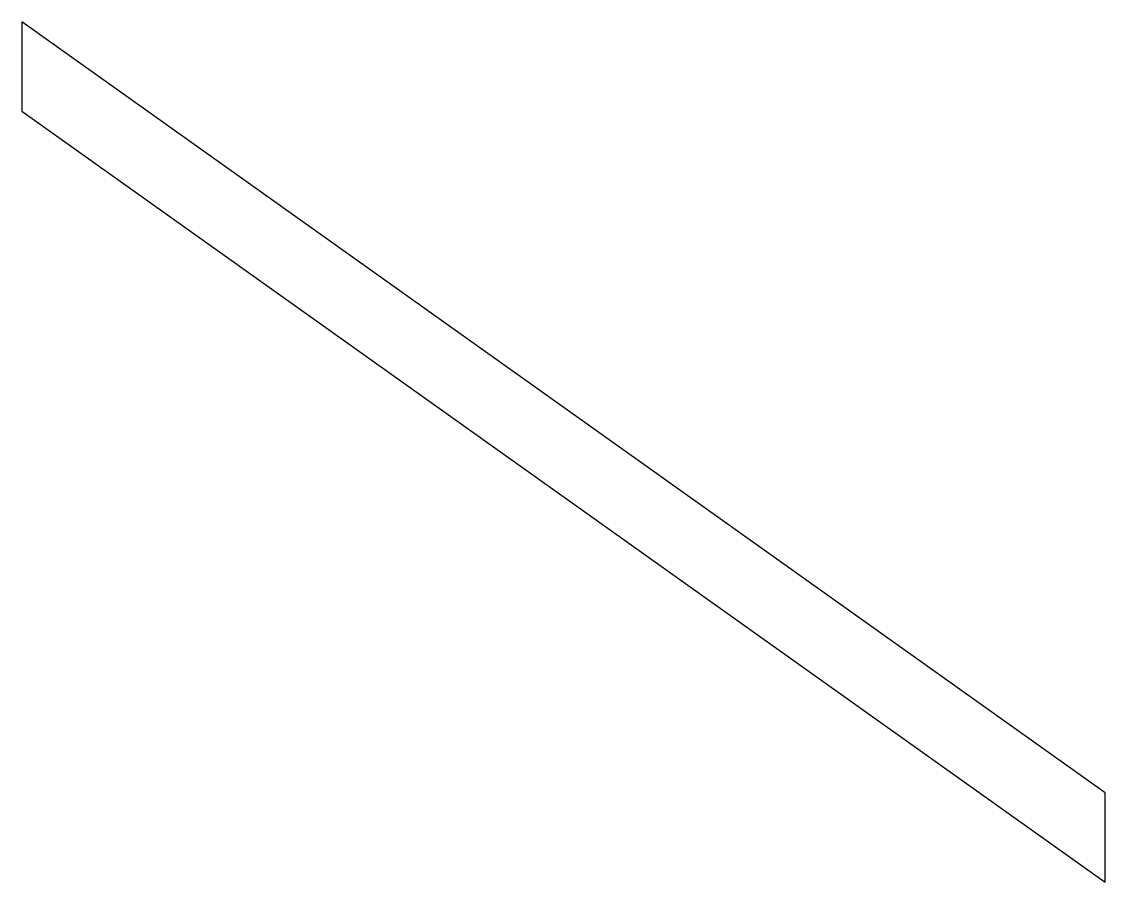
# Model space of a CAD drawing. Header units: millimetres. Extents: x -97 to 97, y -77 to 77.
import ezdxf

# ---------------------------------------------------------------- set-up
doc = ezdxf.new("R2010")
doc.units = ezdxf.units.MM

msp = doc.modelspace()

# ---------------------------------------------------------------- linework, layer by layer
for p, q in [((97, -61), (-97, 77)), ((-97, 77), (-97, 61)), ((-97, 61), (97, -77)), ((97, -77), (97, -61))]:
    msp.add_line(p, q)

doc.saveas('drawing.dxf')
